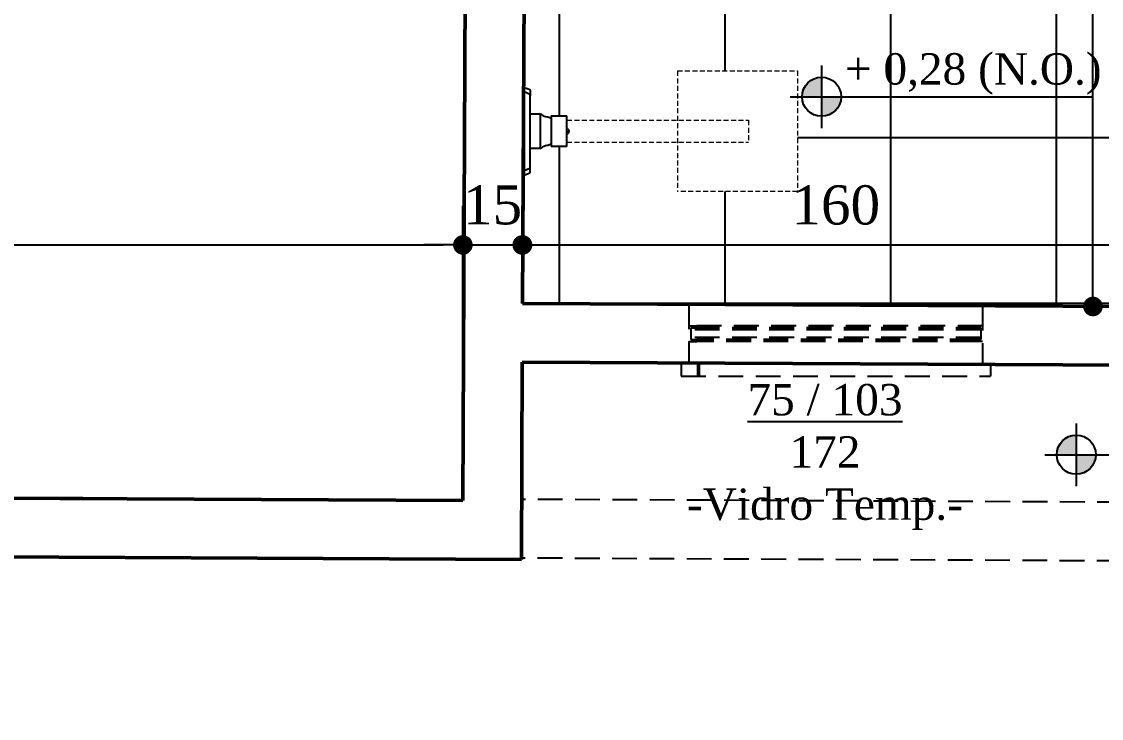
# Model space of a CAD drawing. Header units: millimetres. Extents: x 103208 to 171806, y -164 to 10038.
# Drawn here: x 113410 to 113685.8, y 5893.7 to 6071.6 of the extents above; entities that cross this region are included whole.
import ezdxf

# ---------------------------------------------------------------- set-up
doc = ezdxf.new("R2010")
doc.units = ezdxf.units.MM
doc.linetypes.add('HIDDEN', pattern=[9.525, 6.35, -3.175])
for name, color, linetype in [('Hachuria - Moveis', 1, 'Continuous'), ('Piso', 55, 'Continuous'), ('PN010', 1, 'Continuous'), ('Portas-Cotas', 2, 'Continuous'), ('Projeção Janela - Viga', 1, 'HIDDEN'), ('Texto', 2, 'Continuous')]:
    doc.layers.add(name, color=color, linetype=linetype)
for name, color, linetype, lineweight in [('MEDIDAS', 7, 'Continuous', 0), ('Parede Baixa', 5, 'Continuous', 50), ('Portas - Janelas', 2, 'Continuous', 20), ('Projeção Janela', 15, 'HIDDEN', 9)]:
    doc.layers.add(name, color=color, linetype=linetype, lineweight=lineweight)
doc.styles.add('Valéria', font='romantic.ttf', dxfattribs={"height": 10})
doc.dimstyles.new('Cota - 50', dxfattribs={"dimtxt": 10, "dimasz": 5, "dimexe": 10, "dimexo": 20, "dimgap": 5, "dimtad": 1, "dimtxsty": 'Valéria', "dimblk": 'DOT', "dimcen": 0, "dimclrd": 12, "dimclre": 12, "dimclrt": 2, "dimazin": 2, "dimtfac": 1, "dimtix": 1, "dimtmove": 0, "dimatfit": 3, "dimldrblk": 'DOT', "dimfxl": 1, "dimarcsym": 0})

# ---------------------------------------------------------------- blocks, each defined once
blk = doc.blocks.new('_Dot')
at = {"color": 0, "linetype": 'ByBlock', "lineweight": -2}
blk.add_line((-0.5, 0), (-1, 0), dxfattribs=at)
at = {"color": 0, "linetype": 'ByBlock', "const_width": 0.5}
blk.add_lwpolyline([(-0.25, 0, 1), (0.25, 0, 1)], format="xyb", close=True, dxfattribs=at)
blk = doc.blocks.new('*D650')
at = {"layer": 'Defpoints', "color": 0, "transparency": 16777216}
for p in [(115535.94, 6718.85, 9825), (115634.72, 6581.57), (113095.95, 4963.15, 9825)]:
    blk.add_point(p, dxfattribs=at)
at = {"layer": 'MEDIDAS', "color": 12, "lineweight": -2, "transparency": 16777216}
for p, q in [((115547.62, 6702.61), (115640.56, 6573.45)), ((113198.78, 4828.79), (115630.66, 6578.65)), ((113107.63, 4946.91), (113200.57, 4817.75))]:
    blk.add_line(p, q, dxfattribs=at)
at = {"layer": 'MEDIDAS', "color": 12, "lineweight": -2, "transparency": 16777216, "xscale": 5, "yscale": 5, "zscale": 5}
for p, rotation in [((115634.72, 6581.57), 35.73698977606095), ((113194.73, 4825.87), 215.736989776061)]:
    blk.add_blockref('_Dot', p, dxfattribs=dict(at, rotation=rotation))
at = {"layer": 'MEDIDAS', "color": 2, "transparency": 16777216, "insert": (114408.79, 5711.96), "char_height": 10, "attachment_point": 5, "rotation": 35.737, "style": 'Valéria'}
blk.add_mtext('3006', dxfattribs=at)
blk = doc.blocks.new('*D676')
at = {"color": 12, "lineweight": -2, "transparency": 16777216}
for p, q in [((113537.96, 6019.64), (113537.96, 6024.59)), ((113697.96, 6018.88), (113697.96, 6024.59)), ((113542.96, 6014.59), (113692.96, 6014.59))]:
    blk.add_line(p, q, dxfattribs=at)
at = {"layer": 'Defpoints', "color": 0, "transparency": 16777216}
for p in [(113697.96, 6014.59), (113537.96, 5999.64, 9825), (113697.96, 5998.88, 9825)]:
    blk.add_point(p, dxfattribs=at)
at = {"color": 12, "lineweight": -2, "transparency": 16777216, "xscale": 5, "yscale": 5, "zscale": 5, "rotation": 180}
blk.add_blockref('_Dot', (113537.96, 6014.59), dxfattribs=at)
at = {"color": 12, "lineweight": -2, "transparency": 16777216, "xscale": 5, "yscale": 5, "zscale": 5}
blk.add_blockref('_Dot', (113697.96, 6014.59), dxfattribs=at)
at = {"color": 2, "transparency": 16777216, "insert": (113617.96, 6024.74), "char_height": 10, "attachment_point": 5, "style": 'Valéria'}
blk.add_mtext('160', dxfattribs=at)
blk = doc.blocks.new('*D656')
at = {"color": 12, "lineweight": -2, "transparency": 16777216}
for p, q in [((113679.15, 6248.87), (113673.65, 6248.87)), ((113683.65, 6003.88), (113683.65, 6243.87)), ((113677.96, 5998.88), (113673.65, 5998.88))]:
    blk.add_line(p, q, dxfattribs=at)
at = {"layer": 'Defpoints', "color": 0, "transparency": 16777216}
for p in [(113683.65, 6248.87), (113699.15, 6248.87, 9825), (113697.96, 5998.88, 9825)]:
    blk.add_point(p, dxfattribs=at)
at = {"color": 12, "lineweight": -2, "transparency": 16777216, "xscale": 5, "yscale": 5, "zscale": 5}
for p, rotation in [((113683.65, 6248.87), 90), ((113683.65, 5998.88), 270)]:
    blk.add_blockref('_Dot', p, dxfattribs=dict(at, rotation=rotation))
at = {"color": 2, "transparency": 16777216, "insert": (113673.46, 6123.87), "char_height": 10, "attachment_point": 5, "rotation": 90, "style": 'Valéria'}
blk.add_mtext('250', dxfattribs=at)
blk = doc.blocks.new('*D768')
at = {"color": 12, "lineweight": -2, "transparency": 16777216}
for p, q in [((113115.66, 5972.01), (113115.66, 6024.59)), ((113522.72, 5969.36), (113522.72, 6024.59)), ((113120.66, 6014.59), (113517.72, 6014.59))]:
    blk.add_line(p, q, dxfattribs=at)
at = {"layer": 'Defpoints', "color": 0, "transparency": 16777216}
for p in [(113522.72, 6014.59), (113115.66, 5952.01, 9825), (113522.72, 5949.36, 9825)]:
    blk.add_point(p, dxfattribs=at)
at = {"color": 12, "lineweight": -2, "transparency": 16777216, "xscale": 5, "yscale": 5, "zscale": 5, "rotation": 180}
blk.add_blockref('_Dot', (113115.66, 6014.59), dxfattribs=at)
at = {"color": 12, "lineweight": -2, "transparency": 16777216, "xscale": 5, "yscale": 5, "zscale": 5}
blk.add_blockref('_Dot', (113522.72, 6014.59), dxfattribs=at)
at = {"color": 2, "transparency": 16777216, "insert": (113319.19, 6024.7), "char_height": 10, "attachment_point": 5, "style": 'Valéria'}
blk.add_mtext('407', dxfattribs=at)
blk = doc.blocks.new('*D769')
at = {"color": 12, "lineweight": -2, "transparency": 16777216}
for p, q in [((113522.72, 5969.36), (113522.72, 6024.59)), ((113537.89, 6004.64), (113537.89, 6024.59)), ((113517.72, 6014.59), (113512.72, 6014.59)), ((113522.72, 6014.59), (113537.89, 6014.59)), ((113542.89, 6014.59), (113547.89, 6014.59))]:
    blk.add_line(p, q, dxfattribs=at)
at = {"layer": 'Defpoints', "color": 0, "transparency": 16777216}
for p in [(113537.89, 6014.59), (113537.89, 5984.64, 9825), (113522.72, 5949.36, 9825)]:
    blk.add_point(p, dxfattribs=at)
at = {"color": 12, "lineweight": -2, "transparency": 16777216, "xscale": 5, "yscale": 5, "zscale": 5}
blk.add_blockref('_Dot', (113522.72, 6014.59), dxfattribs=at)
at = {"color": 12, "lineweight": -2, "transparency": 16777216, "xscale": 5, "yscale": 5, "zscale": 5, "rotation": 180}
blk.add_blockref('_Dot', (113537.89, 6014.59), dxfattribs=at)
at = {"color": 2, "transparency": 16777216, "insert": (113530.31, 6024.78), "char_height": 10, "attachment_point": 5, "style": 'Valéria'}
blk.add_mtext('15', dxfattribs=at)

msp = doc.modelspace()

# ---------------------------------------------------------------- hatches: boundary and pattern name
at = {"layer": 'Piso'}
h = msp.add_hatch(dxfattribs=at)
h.set_pattern_fill('ANSI37', color=256, scale=13.333333, angle=-45)
h.set_pattern_definition([(360, (17239, -689.003), (3e-14, 42.333333), []), (90, (17239, -689.003), (-42.333333, 3e-14), [])])
h.paths.add_polyline_path([(113699.15428, 6248.87321), (113696.65439, 6248.92088), (113696.61626, 6246.92088), (113686.65439, 6246.92088), (113686.65439, 6176.42088), (113690.15439, 6176.42088), (113690.15439, 6177.92088), (113690.21346, 6178.25945), (113690.31728, 6178.46791), (113690.44729, 6178.62798), (113690.65282, 6178.78599), (113690.82157, 6178.86386), (113691.03776, 6178.91405), (113693.15439, 6178.92088), (113694.30084, 6177.77443), (113694.65439, 6176.92088), (113694.73393, 6176.91451), (113694.80274, 6176.89836), (113694.92253, 6176.8429), (113694.9867, 6176.79448), (113695.03411, 6176.74617), (113695.08123, 6176.68128), (113695.11118, 6176.62422), (113695.13247, 6176.56732), (113695.1494, 6176.49138), (113695.15439, 6176.42088), (113695.15439, 6173.92088), (113695.14404, 6173.81964), (113695.12796, 6173.76047), (113695.09581, 6173.68604), (113695.06905, 6173.64148), (113695.03029, 6173.59118), (113694.97838, 6173.54005), (113694.92234, 6173.49873), (113694.84778, 6173.45979), (113694.77625, 6173.43595), (113694.71071, 6173.42406), (113694.65439, 6173.42088), (113694.30084, 6172.56732), (113693.15439, 6171.42088), (113691.07433, 6171.42088), (113690.97975, 6171.43187), (113690.88715, 6171.4518), (113690.78468, 6171.48516), (113690.70631, 6171.51947), (113690.62966, 6171.56138), (113690.56786, 6171.60206), (113690.51498, 6171.64255), (113690.47158, 6171.68033), (113690.41476, 6171.73726), (113690.33469, 6171.83647), (113690.29629, 6171.89523), (113690.23971, 6172.00358), (113690.20735, 6172.08593), (113690.17555, 6172.20135), (113690.16045, 6172.29495), (113690.15439, 6173.92088), (113686.65439, 6173.92088), (113686.65439, 6169.92088), (113683.65439, 6169.92088), (113683.65439, 6173.92088), (113680.15439, 6173.92088), (113680.15825, 6172.33688), (113680.11705, 6172.06509), (113680.08349, 6171.97422), (113680.04477, 6171.89502), (113679.93294, 6171.73483), (113679.85116, 6171.65212), (113679.75014, 6171.57404), (113679.659, 6171.52056), (113679.57622, 6171.48325), (113679.45812, 6171.44589), (113679.28399, 6171.42088), (113677.15439, 6171.42088), (113676.00795, 6172.56732), (113675.65439, 6173.42088), (113675.57726, 6173.42686), (113675.51849, 6173.4397), (113675.46176, 6173.45948), (113675.40601, 6173.48694), (113675.32492, 6173.54479), (113675.29332, 6173.56732), (113675.25018, 6173.62657), (113675.21434, 6173.68349), (113675.19267, 6173.72902), (113675.18026, 6173.76214), (113675.16884, 6173.80158), (113675.15486, 6173.89941), (113675.15439, 6176.42088), (113675.17192, 6176.5521), (113675.20292, 6176.63576), (113675.26064, 6176.72903), (113675.30084, 6176.79399), (113675.40405, 6176.85369), (113675.58693, 6176.9163), (113675.65439, 6176.92088), (113676.00795, 6177.77443), (113677.15439, 6178.92088), (113679.15439, 6178.92088), (113679.43816, 6178.87977), (113679.56929, 6178.83075), (113679.7424, 6178.72973), (113679.90485, 6178.5818), (113680.03208, 6178.40012), (113680.13837, 6178.0992), (113680.15439, 6177.57692), (113680.15439, 6176.42088), (113683.65439, 6176.42088), (113683.65439, 6248.92088), (113686.65439, 6248.93279), (113686.65439, 6251.92088), (113685.65439, 6251.92088), (113604.65282, 6250.68453), (113604.65282, 6246.97674), (113594.65282, 6246.97674), (113594.65282, 6249.37132), (113591.46875, 6249.3865), (113591.60184, 6178.52082), (113538.81564, 6178.20806), (113538.81564, 6175.21417), (113543.86277, 6175.21417), (113543.86277, 6173.01374), (113544.14333, 6172.83689), (113544.30622, 6172.68681), (113544.47929, 6172.47909), (113544.60584, 6172.2801), (113544.71247, 6172.06004), (113544.80463, 6171.80272), (113544.86544, 6171.55362), (113544.90121, 6171.30566), (113544.91287, 6171.06029), (113544.91287, 6154.75561), (113544.90121, 6154.51025), (113544.86473, 6154.25735), (113544.80463, 6154.01318), (113544.71247, 6153.75587), (113544.47929, 6153.33681), (113544.30622, 6153.12909), (113544.17541, 6153.01526), (113544.14333, 6152.97901), (113543.92495, 6152.83127), (113543.71152, 6152.73418), (113543.48964, 6152.67126), (113543.31357, 6152.65535), (113543.2587, 6152.6493), (113543.20325, 6152.65583), (113543.14859, 6152.67478), (113543.09608, 6152.70568), (113543.047, 6152.74777), (113543.00256, 6152.80002), (113542.96385, 6152.86114), (113542.93183, 6152.92962), (113542.90729, 6153.00378), (113542.89083, 6153.08179), (113542.88285, 6153.16173), (113542.88356, 6153.24164), (113542.89294, 6153.31954), (113542.91074, 6153.39351), (113542.93843, 6153.4652), (113542.96971, 6153.52255), (113543.00942, 6153.57443), (113543.05469, 6153.61611), (113543.10442, 6153.64657), (113543.15737, 6153.66505), (113543.21225, 6153.6711), (113543.33747, 6153.68678), (113543.35872, 6153.69673), (113543.38781, 6153.70471), (113543.40889, 6153.71457), (113543.43797, 6153.73382), (113543.53316, 6153.79856), (113543.58374, 6153.8556), (113543.63993, 6153.92514), (113543.71444, 6154.0423), (113543.76777, 6154.14582), (113543.8272, 6154.31164), (113543.86069, 6154.45246), (113543.86353, 6154.4592), (113543.88914, 6154.77938), (113543.86277, 6170.09417), (113538.78917, 6170.09417), (113538.59351, 6131.60643), (113538.79161, 6131.59872), (113538.82182, 6131.78463), (113538.87736, 6131.91872), (113538.97906, 6132.05126), (113539.11161, 6132.15297), (113539.26597, 6132.21691), (113539.43161, 6132.23872), (113541.86361, 6132.23872), (113542.02926, 6132.21691), (113542.18361, 6132.15297), (113542.31616, 6132.05126), (113542.41787, 6131.91872), (113542.48181, 6131.76436), (113542.50361, 6131.59872), (113542.50941, 6130.38691), (113542.51802, 6130.39813), (113542.52744, 6130.40203), (113542.54201, 6130.40526), (113545.02265, 6130.40526), (113545.03223, 6130.40395), (113545.04115, 6130.40012), (113545.04881, 6130.39401), (113545.05469, 6130.38606), (113545.05819, 6130.37646), (113545.05965, 6130.36686), (113545.05965, 6128.07872), (113547.62361, 6128.07872), (113547.62361, 6148.92173), (113598.7556, 6148.92173), (113601.41234, 6148.76239), (113604.01542, 6148.20772), (113606.50634, 6147.27018), (113608.82913, 6145.97084), (113610.93161, 6144.33889), (113612.76652, 6142.411), (113614.29265, 6140.23049), (113615.47569, 6137.84636), (113616.28906, 6135.31218), (113616.7145, 6132.68489), (113616.91228, 6129.57388), (113616.9882, 6127.35524), (113616.9882, 6123.68219), (113616.7145, 6118.35255), (113616.30151, 6115.77747), (113615.51577, 6113.29067), (113614.37421, 6110.9458), (113612.90148, 6108.79345), (113611.12934, 6106.88005), (113609.09603, 6105.24689), (113606.84541, 6103.9292), (113604.42605, 6102.95541), (113601.89014, 6102.34654), (113599.29239, 6102.11571), (113547.62361, 6102.11571), (113547.62361, 6122.95872), (113545.05965, 6122.95872), (113545.05965, 6120.71566), (113545.05819, 6120.70606), (113545.05469, 6120.69646), (113545.04881, 6120.68851), (113545.04115, 6120.68241), (113545.03223, 6120.67857), (113545.02265, 6120.67726), (113542.50361, 6120.67726), (113542.50361, 6119.43872), (113542.48181, 6119.27307), (113542.41787, 6119.11872), (113542.31616, 6118.98617), (113542.18361, 6118.88446), (113542.02926, 6118.82052), (113541.86361, 6118.79872), (113539.43161, 6118.79872), (113539.26597, 6118.82052), (113539.11161, 6118.88446), (113538.97906, 6118.98617), (113538.87736, 6119.11872), (113538.81342, 6119.27307), (113538.79161, 6119.43872), (113538.53551, 6119.43872), (113538.39347, 6089.63766), (113698.39165, 6088.87503)])
h.paths.add_polyline_path([(113538.3458, 6079.63778), (113538.22785, 6054.89152), (113538.38739, 6054.83338), (113539.66239, 6054.36875), (113539.73124, 6054.33399), (113539.79539, 6054.28225), (113539.85048, 6054.21706), (113539.89275, 6054.14286), (113539.91933, 6054.06471), (113539.92839, 6053.98793), (113539.92839, 6048.06869), (113542.55981, 6048.06869), (113543.16398, 6047.66125), (113543.49023, 6047.51037), (113543.6613, 6047.4518), (113544.01157, 6047.3524), (113544.19078, 6047.31157), (113544.41887, 6047.26637), (113544.53122, 6047.23821), (113544.75426, 6047.17637), (113544.97394, 6047.10351), (113545.19025, 6047.01957), (113545.29756, 6046.97483), (113545.29756, 6047.56038), (113549.30737, 6047.56038), (113549.30737, 6046.43338), (113577.5337, 6046.43338), (113577.5337, 6059.00505), (113608.21558, 6059.00505), (113608.21558, 6028.26171), (113577.5337, 6028.26171), (113577.5337, 6040.83338), (113549.30737, 6040.83338), (113549.30737, 6039.70638), (113545.29756, 6039.70638), (113545.29756, 6040.29193), (113544.86494, 6040.12406), (113544.41887, 6040.00039), (113543.98472, 6039.91435), (113543.49005, 6039.75632), (113543.00866, 6039.51199), (113542.55981, 6039.19807), (113539.92839, 6039.19807), (113539.92934, 6033.25361), (113539.91931, 6033.17199), (113539.89941, 6033.11472), (113539.84994, 6033.03623), (113539.76331, 6032.95865), (113539.69681, 6032.9154), (113539.62841, 6032.88563), (113538.38739, 6032.43338), (113538.12081, 6032.43465), (113537.96449, 5999.63868), (113697.96267, 5998.87605), (113698.34399, 6078.87514)])
at = {"layer": 'Portas - Janelas'}
h = msp.add_hatch(color=256, dxfattribs=at)
edge = h.paths.add_edge_path()
edge.add_arc((113614.33441, 6052.43186), 5, 90, 180)
edge.add_line((113609.33441, 6052.43186), (113614.33441, 6052.43186))
edge.add_line((113614.33441, 6052.43186), (113614.33441, 6057.43186))
edge = h.paths.add_edge_path()
edge.add_arc((113614.33441, 6052.43186), 5, 270, 360)
edge.add_line((113619.33441, 6052.43186), (113614.33441, 6052.43186))
edge.add_line((113614.33441, 6052.43186), (113614.33441, 6047.43186))
h = msp.add_hatch(color=256, dxfattribs=at)
edge = h.paths.add_edge_path()
edge.add_arc((113679.37893, 5961.04065), 5, 90, 180)
edge.add_line((113674.37893, 5961.04065), (113679.37893, 5961.04065))
edge.add_line((113679.37893, 5961.04065), (113679.37893, 5966.04065))
edge = h.paths.add_edge_path()
edge.add_arc((113679.37893, 5961.04065), 5, 270, 360)
edge.add_line((113684.37893, 5961.04065), (113679.37893, 5961.04065))
edge.add_line((113679.37893, 5961.04065), (113679.37893, 5956.04065))

# ---------------------------------------------------------------- linework, layer by layer
at = {"layer": 'Hachuria - Moveis'}
for p, q in [((113538.38739, 6054.83338), (113539.66239, 6054.36875)), ((113538.38739, 6054.83338), (113538.38739, 6032.43338)), ((113538.99357, 6053.41583), (113538.38739, 6053.65419)), ((113539.66239, 6053.13086), (113538.99357, 6053.41583)), ((113539.66239, 6054.36875), (113539.73124, 6054.33399)), ((113539.73124, 6054.33399), (113539.79539, 6054.28225)), ((113539.79539, 6054.28225), (113539.85048, 6054.21706)), ((113539.85048, 6054.21706), (113539.89275, 6054.14286)), ((113539.89275, 6054.14286), (113539.91933, 6054.06471)), ((113539.91933, 6054.06471), (113539.92839, 6053.98793)), ((113539.92839, 6053.98793), (113539.92839, 6052.6856)), ((113539.85048, 6052.9535), (113539.66239, 6053.13086)), ((113539.89275, 6052.86674), (113539.85048, 6052.9535)), ((113539.91933, 6052.77537), (113539.89275, 6052.86674)), ((113539.92839, 6052.6856), (113539.91933, 6052.77537)), ((113539.92839, 6048.06869), (113539.92839, 6052.6856)), ((113539.92839, 6048.06869), (113542.55981, 6048.06869)), ((113539.92839, 6039.19807), (113539.92839, 6048.06869)), ((113542.55981, 6048.06869), (113542.85356, 6047.8476)), ((113542.55981, 6039.19807), (113542.55981, 6048.06869)), ((113542.85356, 6047.8476), (113543.16398, 6047.66125)), ((113543.16398, 6047.66125), (113543.49023, 6047.51037)), ((113543.49023, 6047.51037), (113543.83236, 6047.39323)), ((113543.83236, 6047.39323), (113544.19078, 6047.31157)), ((113544.19078, 6047.31157), (113544.41887, 6047.26637)), ((113544.41887, 6047.26637), (113544.64358, 6047.21005)), ((113544.64358, 6047.21005), (113544.86494, 6047.1427)), ((113544.86494, 6047.1427), (113545.08294, 6047.06432)), ((113545.08294, 6047.06432), (113545.29756, 6046.97483)), ((113545.29756, 6047.56038), (113549.30737, 6047.56038)), ((113545.29756, 6047.56038), (113545.29756, 6046.97483)), ((113545.29756, 6046.97483), (113545.29756, 6040.29193)), ((113549.30737, 6044.444), (113549.30737, 6047.56038)), ((113549.32678, 6044.43595), (113549.30737, 6044.444)), ((113549.30737, 6042.82277), (113549.30737, 6044.444)), ((113549.30737, 6042.82277), (113549.32678, 6042.83081)), ((113549.30737, 6039.70638), (113549.30737, 6042.82277)), ((113549.4473, 6044.3621), (113549.32678, 6044.43595)), ((113549.4473, 6042.90466), (113549.32678, 6042.83081)), ((113549.4473, 6044.3621), (113549.55478, 6044.27031)), ((113549.4473, 6042.90466), (113549.55478, 6042.99646)), ((113549.64657, 6044.16283), (113549.55478, 6044.27031)), ((113549.64657, 6043.10394), (113549.55478, 6042.99646)), ((113549.64657, 6044.16283), (113549.72042, 6044.04231)), ((113549.64657, 6043.10394), (113549.72042, 6043.22445)), ((113549.77451, 6043.91173), (113549.72042, 6044.04231)), ((113549.72042, 6043.22445), (113549.77451, 6043.35504)), ((113549.80751, 6043.77429), (113549.77451, 6043.91173)), ((113549.80751, 6043.49247), (113549.77451, 6043.35504)), ((113549.80751, 6043.77429), (113549.8186, 6043.63338)), ((113549.80751, 6043.49247), (113549.8186, 6043.63338)), ((113543.1638, 6039.60486), (113542.85351, 6039.41913)), ((113543.49005, 6039.75632), (113543.1638, 6039.60486)), ((113543.83231, 6039.87351), (113543.49005, 6039.75632)), ((113544.19078, 6039.95519), (113543.83231, 6039.87351)), ((113544.41887, 6040.00039), (113544.19078, 6039.95519)), ((113544.64358, 6040.05671), (113544.41887, 6040.00039)), ((113544.86494, 6040.12406), (113544.64358, 6040.05671)), ((113545.08294, 6040.20244), (113544.86494, 6040.12406)), ((113545.29756, 6040.29193), (113545.08294, 6040.20244)), ((113545.29756, 6040.29193), (113545.29756, 6039.70638)), ((113549.30737, 6039.70638), (113545.29756, 6039.70638)), ((113542.55981, 6039.19807), (113539.92839, 6039.19807)), ((113539.92839, 6034.58117), (113539.92839, 6039.19807)), ((113542.85351, 6039.41913), (113542.55981, 6039.19807)), ((113538.99357, 6033.85093), (113539.66239, 6034.13591)), ((113539.66239, 6034.13591), (113539.85048, 6034.31327)), ((113539.85048, 6034.31327), (113539.89275, 6034.40002)), ((113539.89275, 6034.40002), (113539.91933, 6034.4914)), ((113539.91933, 6034.4914), (113539.92839, 6034.58117)), ((113539.92839, 6033.27883), (113539.92839, 6034.58117)), ((113538.38739, 6033.61257), (113538.99357, 6033.85093)), ((113538.38739, 6032.43338), (113539.66239, 6032.89801)), ((113539.66239, 6032.89801), (113539.73124, 6032.93278)), ((113539.73124, 6032.93278), (113539.79539, 6032.98452))]:
    msp.add_line(p, q, dxfattribs=at)
for centre in [(113614.33441, 6052.43186), (113679.37893, 5961.04065)]:
    msp.add_circle(centre, 5, dxfattribs=at)
msp.add_arc((113539.59206, 6033.25361), 0.33727, 307.0748722, 4.2896314, dxfattribs=at)
at = {"layer": 'Parede Baixa'}
for p, q in [((113524.15612, 6249.67643, 9825), (113522.72468, 5949.36294, 9825)), ((113539.1561, 6249.63584, 9825), (113537.96449, 5999.63868, 9825)), ((113697.96267, 5998.87605, 9825), (113537.96449, 5999.63868, 9825)), ((113537.89299, 5984.63886, 9825), (113537.65301, 5934.29162, 9825)), ((113722.89089, 5983.75706, 9825), (113537.89299, 5984.63886, 9825)), ((113582.89248, 5984.42436, 9825), (113582.87649, 5981.06893, 9825)), ((113425.65417, 5949.82563, 9825), (113115.65769, 5951.30323, 9825)), ((113522.72468, 5949.36294, 9825), (113374.19056, 5950.07093, 9825)), ((113537.65301, 5934.29162, 9825), (113374.11906, 5935.0711, 9825))]:
    msp.add_line(p, q, dxfattribs=at)
at = {"layer": 'PN010'}
for p, q in [((113614.33441, 6060.43186), (113614.33441, 6044.43186)), ((113606.33441, 6052.43186), (113683.56416, 6052.43186)), ((113679.37893, 5969.04065), (113679.37893, 5953.04065)), ((113671.37893, 5961.04065), (113748.60869, 5961.04065))]:
    msp.add_line(p, q, dxfattribs=at)
at = {"layer": 'Projeção Janela', "linetype": 'HIDDEN', "ltscale": 0.2}
for p, q in [((113577.5337, 6059.00505), (113608.21558, 6059.00505)), ((113577.5337, 6059.00505), (113577.5337, 6028.26171)), ((113608.21558, 6059.00505), (113608.21558, 6028.26171)), ((113549.30737, 6046.43338), (113595.67464, 6046.43338)), ((113595.67464, 6046.43338), (113595.67464, 6040.83338)), ((113549.30737, 6040.83338), (113595.67464, 6040.83338)), ((113608.21558, 6028.26171), (113577.5337, 6028.26171))]:
    msp.add_line(p, q, dxfattribs=at)
at = {"layer": 'Projeção Janela - Viga'}
for p, q in [((113580.46358, 5999.43611, 9825), (113580.46358, 5984.40503, 9825)), ((113655.46358, 5999.07862, 9825), (113655.46358, 5984.04754, 9825)), ((113580.46358, 5993.93611, 9825), (113582.46358, 5993.93611, 9825)), ((113580.96358, 5993.43611, 9825), (113580.96358, 5990.43611, 9825)), ((113580.96358, 5993.43611, 9825), (113582.46358, 5993.43611, 9825)), ((113654.96358, 5992.93611, 9825), (113580.96358, 5992.93611, 9825)), ((113582.46358, 5993.43611, 9825), (113582.46358, 5993.93611, 9825)), ((113655.46358, 5993.93611, 9825), (113582.46358, 5993.93611, 9825)), ((113654.96358, 5993.43611, 9825), (113582.46358, 5993.43611, 9825)), ((113654.96358, 5993.43611, 9825), (113654.96358, 5990.43611, 9825)), ((113654.96358, 5990.93611, 9825), (113580.96358, 5990.93611, 9825)), ((113580.96358, 5990.43611, 9825), (113582.46358, 5990.43611, 9825)), ((113582.46358, 5990.43611, 9825), (113582.46358, 5989.93611, 9825)), ((113653.46358, 5990.43611, 9825), (113582.46358, 5990.43611, 9825)), ((113654.96358, 5990.43611, 9825), (113653.46358, 5990.43611, 9825)), ((113653.46358, 5990.43611, 9825), (113653.46358, 5989.93611, 9825)), ((113580.46358, 5989.93611, 9825), (113582.46358, 5989.93611, 9825)), ((113653.46358, 5989.93611, 9825), (113582.46358, 5989.93611, 9825)), ((113655.46358, 5989.93611, 9825), (113653.46358, 5989.93611, 9825)), ((113578.46358, 5984.41456, 9825), (113578.46358, 5981.06893, 9825)), ((113657.46183, 5984.03802, 9825), (113657.46183, 5981.06893, 9825)), ((113578.46358, 5981.06893, 9825), (113657.46183, 5981.06893, 9825)), ((114100.64816, 5946.95608, 9825), (113537.72616, 5949.63925, 9825)), ((114100.57666, 5931.95625, 9825), (113537.65467, 5934.63942, 9825))]:
    msp.add_line(p, q, dxfattribs=at)

# ---------------------------------------------------------------- texts
at = {"layer": 'Portas-Cotas', "insert": (113540.19839, 5979.08874), "char_height": 8, "attachment_point": 1, "style": 'Valéria'}
msp.add_mtext_dynamic_manual_height_columns('\\pxqc;{\\L75 / 103\\P}172\\P-Vidro Temp.-', width=150, gutter_width=50, heights=[0], dxfattribs=at)
at = {"layer": 'Texto', "insert": (113620.29789, 6063.53837), "char_height": 8, "attachment_point": 1, "style": 'Valéria'}
msp.add_mtext('+ 0,28 (N.O.)', dxfattribs=at)

# ---------------------------------------------------------------- dimensions: what is measured, and where the dimension line sits
dim = msp.add_linear_dim(base=(113683.65439, 6248.87321), p1=(113697.96267, 5998.87605, 9825), p2=(113699.15428, 6248.87321, 9825), angle=90, dimstyle='Cota - 50')
dim.commit()
dim.dimension.update_dxf_attribs({"geometry": '*D656', "text_midpoint": (113673.46209, 6123.87463)})
for base, p1, p2, text, picture, middle in [((113537.89299, 6014.59037), (113522.72468, 5949.36294, 9825), (113537.89299, 5984.63886, 9825), '15', '*D769', (113530.30883, 6024.78268)), ((113522.72468, 6014.59037), (113115.66107, 5952.01294, 9825), (113522.72468, 5949.36294, 9825), '407', '*D768', (113319.19288, 6024.70132))]:
    dim = msp.add_linear_dim(base=base, p1=p1, p2=p2, text=text, dimstyle='Cota - 50', override={"dimtmove": 1})
    dim.commit()
    dim.dimension.update_dxf_attribs({"geometry": picture, "text_midpoint": middle})
dim = msp.add_linear_dim(base=(113697.96267, 6014.59037), p1=(113537.96449, 5999.63868, 9825), p2=(113697.96267, 5998.87605, 9825), dimstyle='Cota - 50', override={"dimtmove": 1})
dim.commit()
dim.dimension.update_dxf_attribs({"geometry": '*D676', "text_midpoint": (113617.96358, 6024.7383)})
at = {"layer": 'MEDIDAS'}
dim = msp.add_aligned_dim(p1=(113095.94746, 4963.1452, 9825), p2=(115535.93758, 6718.84569, 9825), distance=-169.12081, dimstyle='Cota - 50', dxfattribs=at)
dim.commit()
dim.dimension.update_dxf_attribs({"geometry": '*D650', "text_midpoint": (114408.79308, 5711.9561)})

doc.saveas('drawing.dxf')
